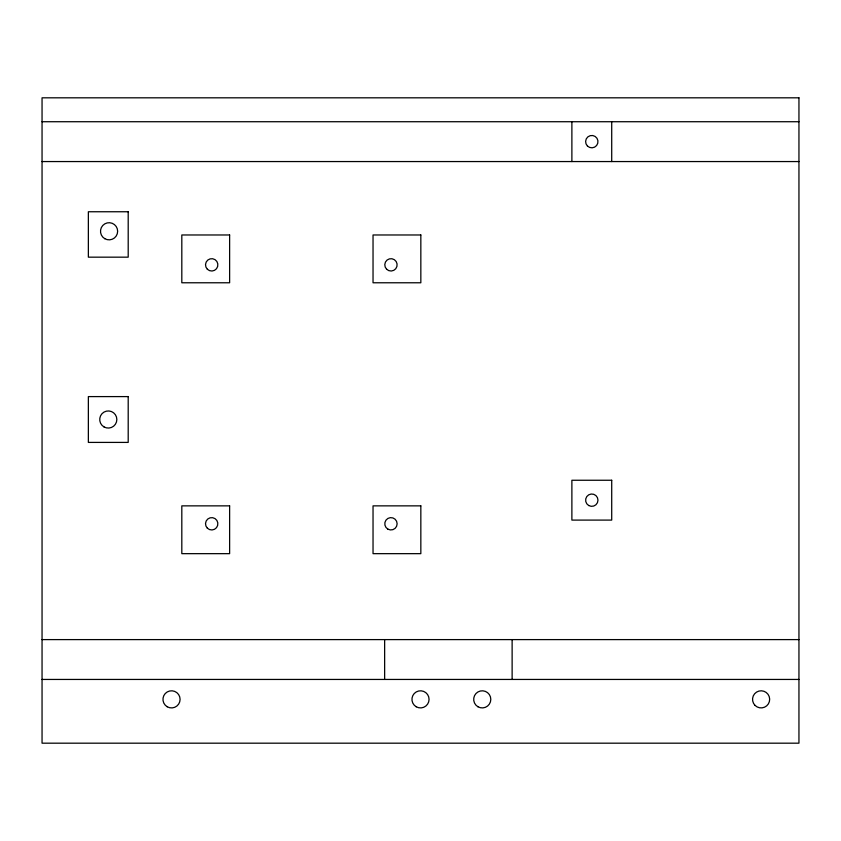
<?xml version="1.0" encoding="UTF-8"?>
<svg xmlns="http://www.w3.org/2000/svg" width="841" height="841" viewBox="0 0 841 841"><rect width="100%" height="100%" fill="white"/><g stroke="black" fill="none" stroke-linecap="round" stroke-linejoin="round"><path stroke-width="1.26" d="M42.05 121.724L798.95 121.724M42.05 161.556L798.95 161.556M42.05 639.602L798.95 639.602M42.05 679.444L798.95 679.444M611.712 121.724L611.712 161.556M571.88 121.724L571.88 161.556M512.127 639.602L512.127 679.444M384.642 639.602L384.642 679.444M798.95 97.819L42.05 97.819L42.05 743.181L798.95 743.181L798.95 97.819M128.2 211.753L88.358 211.753L88.358 257.167L128.2 257.167L128.2 211.753M229.625 234.975L181.814 234.975L181.814 282.776L229.625 282.776L229.625 234.975M420.836 234.975L373.036 234.975L373.036 282.776L420.836 282.776L420.836 234.975M128.2 396.595L88.358 396.595L88.358 442.408L128.2 442.408L128.2 396.595M611.712 480.253L571.88 480.253L571.88 520.095L611.712 520.095L611.712 480.253M229.625 505.861L181.814 505.861L181.814 553.662L229.625 553.662L229.625 505.861M420.836 505.861L373.036 505.861L373.036 553.662L420.836 553.662L420.836 505.861M104 426.923A8.568 8.568 0 0 0 116.846 419.501A8.568 8.568 0 0 0 104 412.09A8.568 8.568 0 0 0 104 426.923M104.789 238.697A8.568 8.568 0 0 0 117.645 231.275A8.568 8.568 0 0 0 104.789 223.853A8.568 8.568 0 0 0 104.789 238.697M588.711 505.525A6.171 6.171 0 0 0 597.972 500.174A6.171 6.171 0 0 0 588.711 494.823A6.171 6.171 0 0 0 588.711 505.525M587.428 146.008A6.171 6.171 0 0 0 597.762 143.243A6.171 6.171 0 0 0 590.203 135.674A6.171 6.171 0 0 0 587.428 146.008M755.05 705.41A8.568 8.568 0 0 0 769.378 701.573A8.568 8.568 0 0 0 758.887 691.081A8.568 8.568 0 0 0 755.05 705.41M477.961 706.776A8.568 8.568 0 0 0 490.808 699.355A8.568 8.568 0 0 0 477.961 691.943A8.568 8.568 0 0 0 477.961 706.776M416.221 706.776A8.568 8.568 0 0 0 429.068 699.355A8.568 8.568 0 0 0 416.221 691.943A8.568 8.568 0 0 0 416.221 706.776M167.233 706.776A8.568 8.568 0 0 0 180.09 699.355A8.568 8.568 0 0 0 167.233 691.943A8.568 8.568 0 0 0 167.233 706.776M386.597 269.215A6.171 6.171 0 0 0 396.92 266.45A6.171 6.171 0 0 0 389.362 258.881A6.171 6.171 0 0 0 386.597 269.215M387.869 529.136A6.171 6.171 0 0 0 397.131 523.785A6.171 6.171 0 0 0 387.869 518.445A6.171 6.171 0 0 0 387.869 529.136M207.328 528.159A6.171 6.171 0 0 0 217.661 525.383A6.171 6.171 0 0 0 210.092 517.825A6.171 6.171 0 0 0 207.328 528.159M207.328 269.215A6.171 6.171 0 0 0 217.661 266.45A6.171 6.171 0 0 0 210.092 258.881A6.171 6.171 0 0 0 207.328 269.215"/></g></svg>
